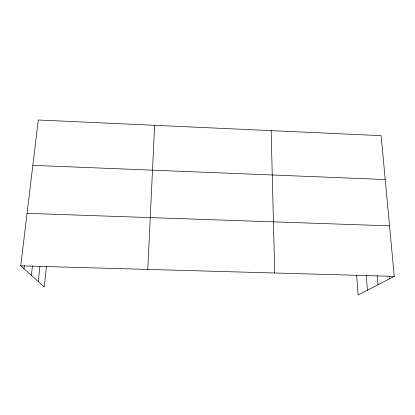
<?xml version="1.0" encoding="UTF-8"?>
<svg xmlns="http://www.w3.org/2000/svg" width="415" height="415" viewBox="0 0 415 415"><rect width="100%" height="100%" fill="white"/><g stroke="black" fill="none" stroke-linecap="round" stroke-linejoin="round"><path stroke-width="0.62" d="M147.792 269.418L154.624 125.314M46.459 266.228L44.275 286.915L20.75 265.833L38.299 120.002L381.131 135.653L394.25 276.369L358.104 294.998L356.661 274.989M38.253 281.515L39.918 266.316M31.384 275.363L32.448 265.968M23.961 268.713L24.324 265.61M20.75 265.833L394.25 276.369M27.063 213.357L389.54 225.853M32.842 165.352L385.224 179.529M389.12 276.359L389.348 278.896M377.225 275.742L377.977 284.757M366.274 275.524L367.405 290.204M271.14 130.632L274.72 272.997"/></g></svg>
